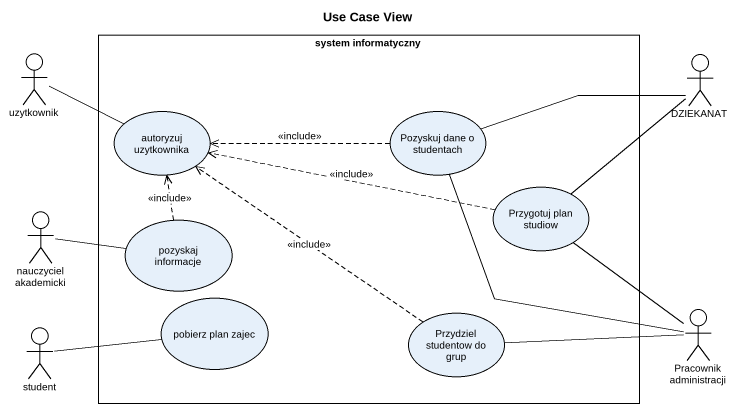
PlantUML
@startuml
title Use Case View
rectangle "system informatyczny" as system_informatyczny {
  usecase "autoryzuj uzytkownika" as autoryzuj_uzytkownika
  usecase "Pozyskuj dane o studentach" as Pozyskuj_dane_o_studentach
  usecase "Przygotuj plan studiow" as Przygotuj_plan_studiow
  usecase "pozyskaj informacje" as pozyskaj_informacje
  usecase "pobierz plan zajec" as pobierz_plan_zajec
  usecase "Przydziel studentow do grup" as Przydziel_studentow_do_grup
}
actor uzytkownik
actor DZIEKANAT
actor "nauczyciel akademicki" as nauczyciel_akademicki
actor student
actor "Pracownik administracji" as Pracownik_administracji
uzytkownik -right- autoryzuj_uzytkownika
DZIEKANAT -left- Pozyskuj_dane_o_studentach
Pozyskuj_dane_o_studentach .left.> autoryzuj_uzytkownika : <<include>>
Pozyskuj_dane_o_studentach -- Pracownik_administracji
Przygotuj_plan_studiow -up- DZIEKANAT
Przygotuj_plan_studiow .left.> autoryzuj_uzytkownika : <<include>>
nauczyciel_akademicki -right- pozyskaj_informacje
pozyskaj_informacje .up.> autoryzuj_uzytkownika : <<include>>
student -right- pobierz_plan_zajec
Przydziel_studentow_do_grup .up.> autoryzuj_uzytkownika : <<include>>
Przydziel_studentow_do_grup -right- Pracownik_administracji
Pracownik_administracji -up- Przygotuj_plan_studiow
@enduml
